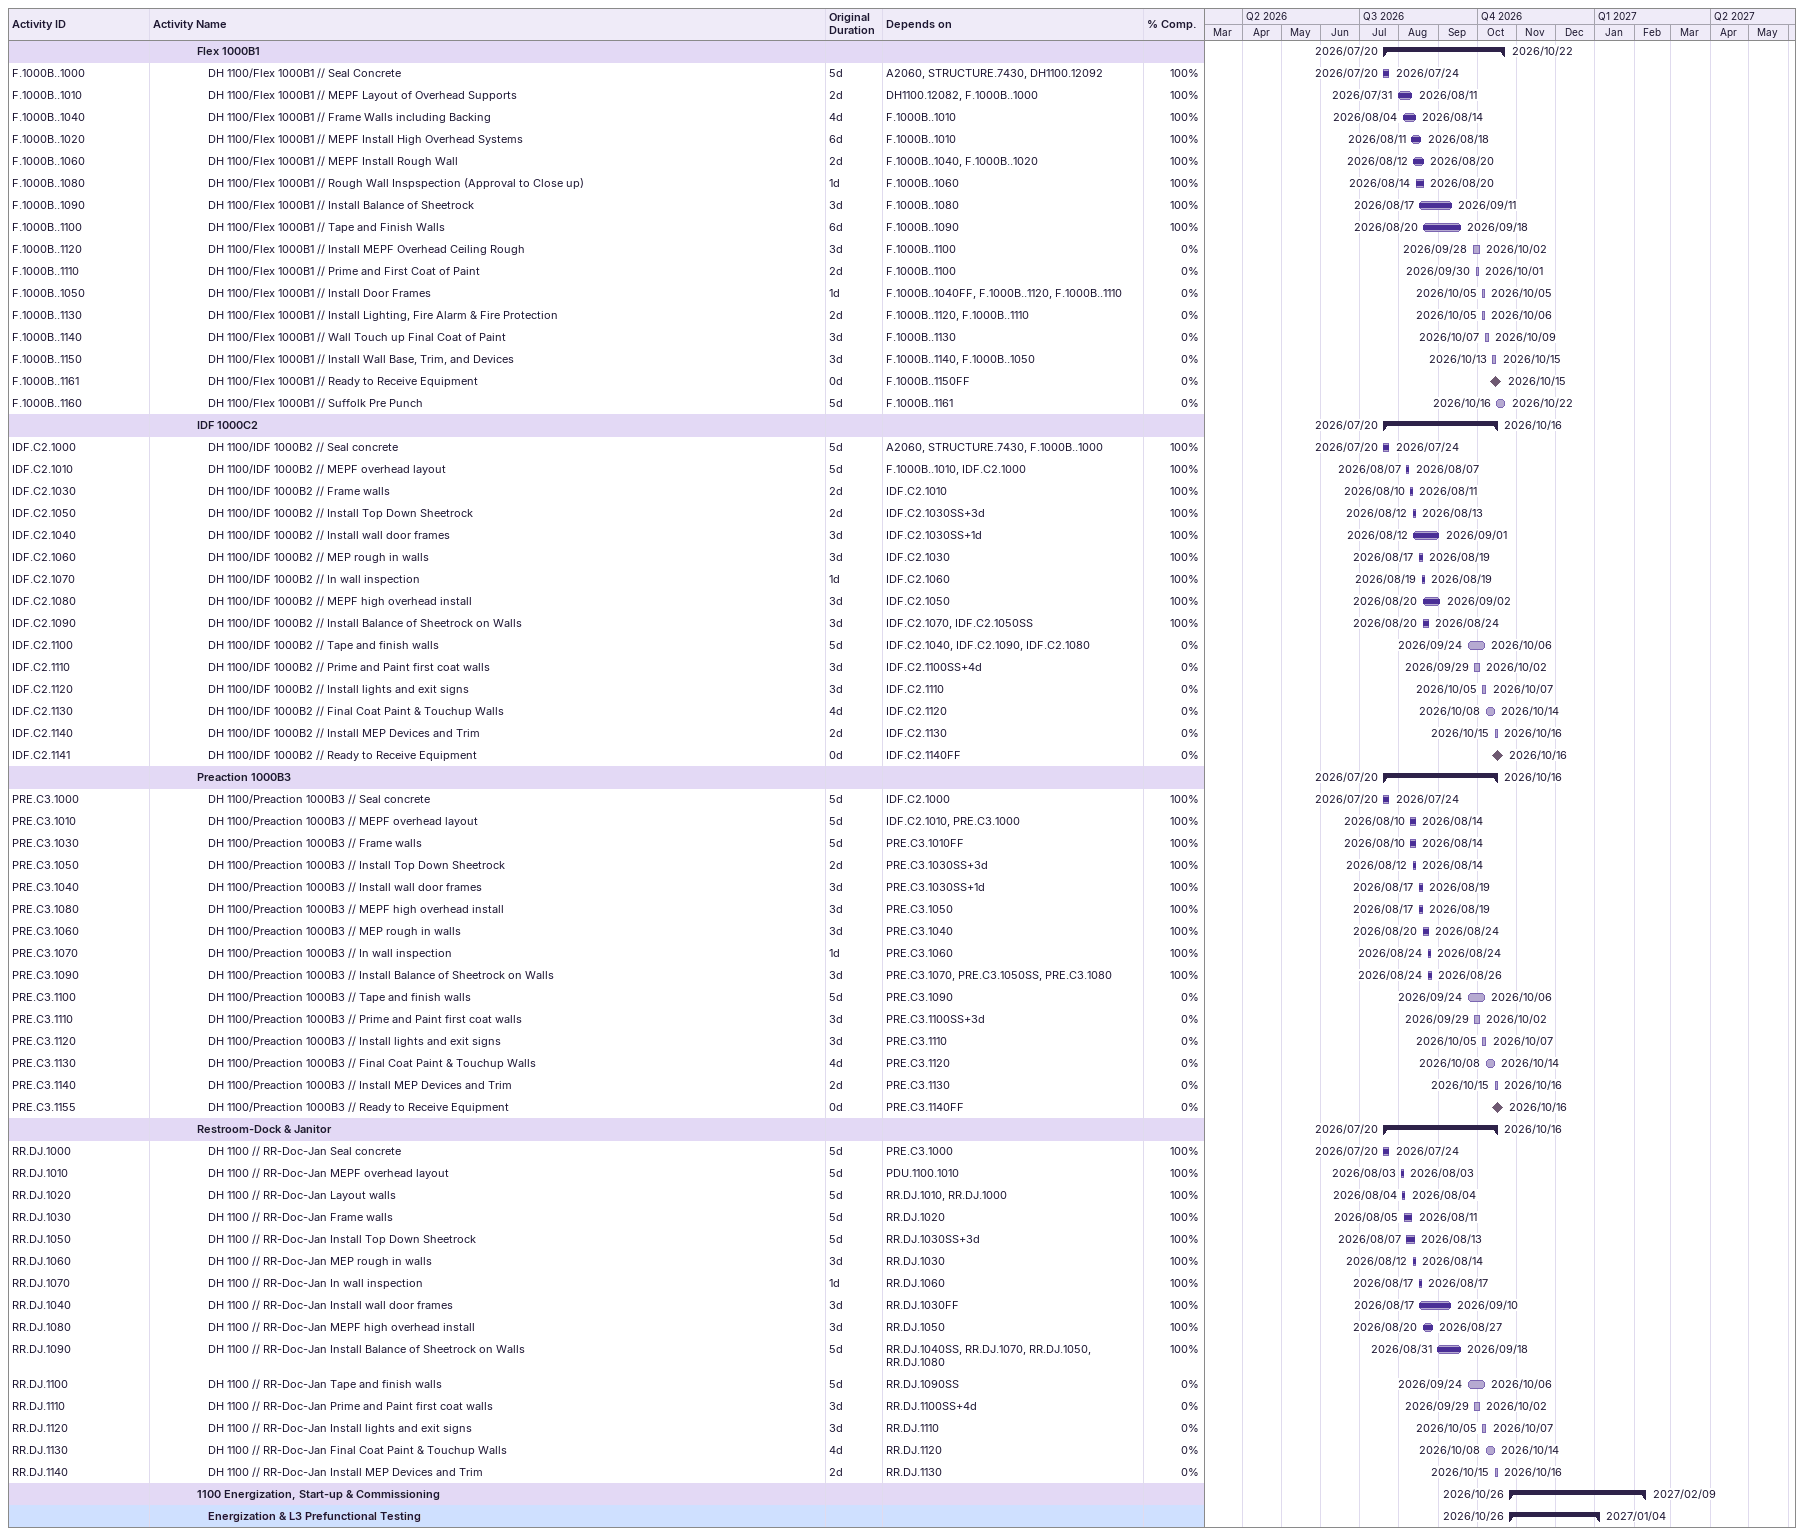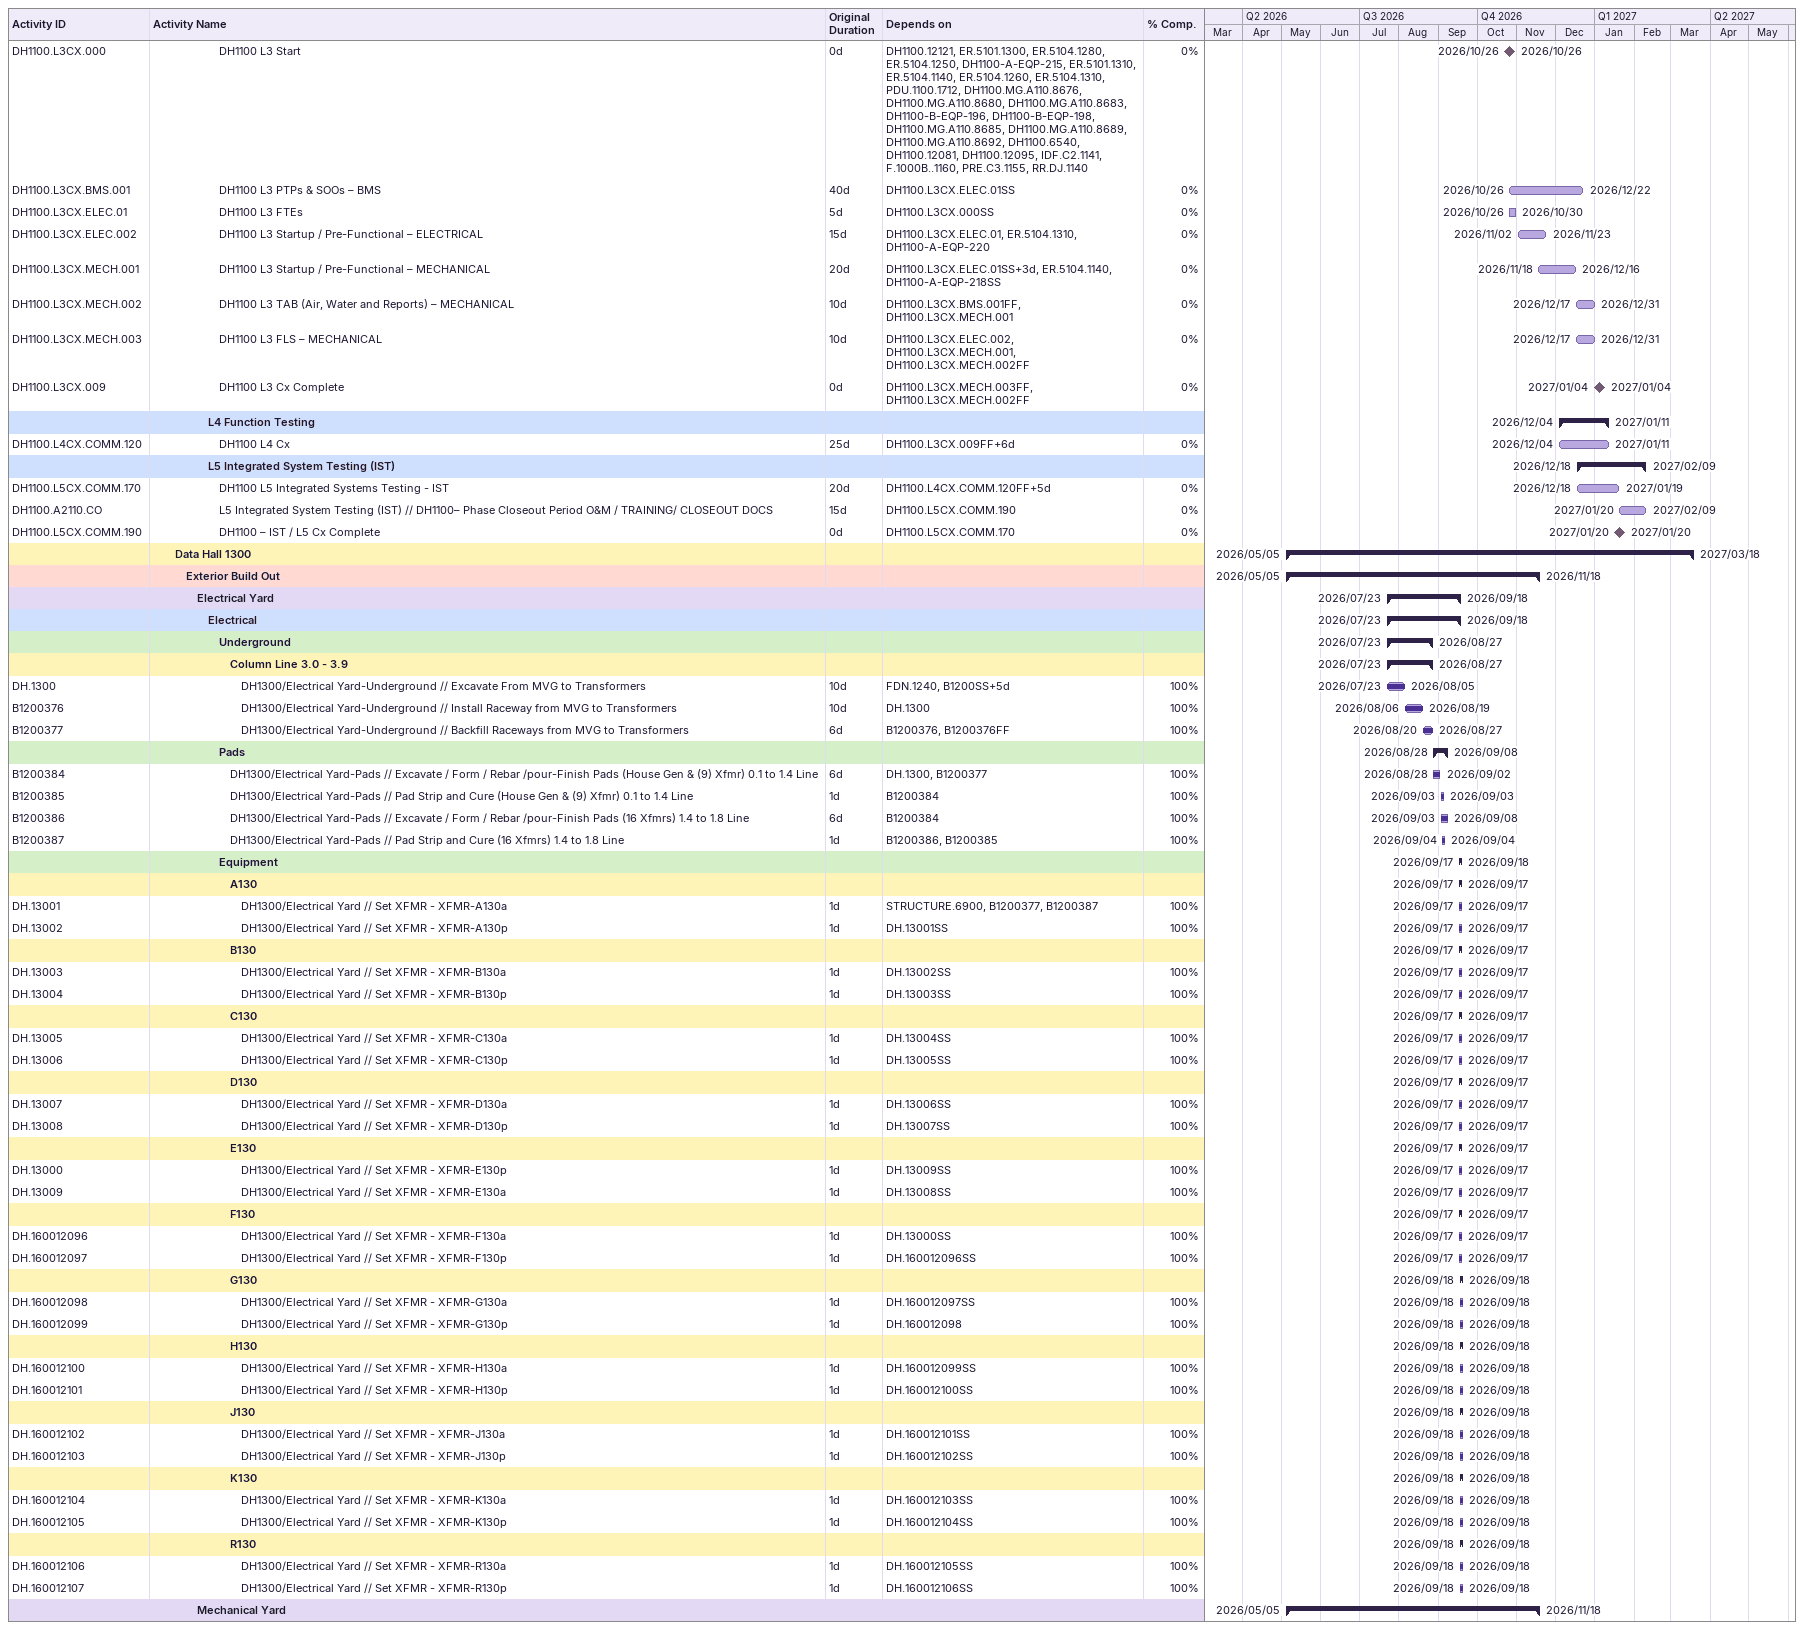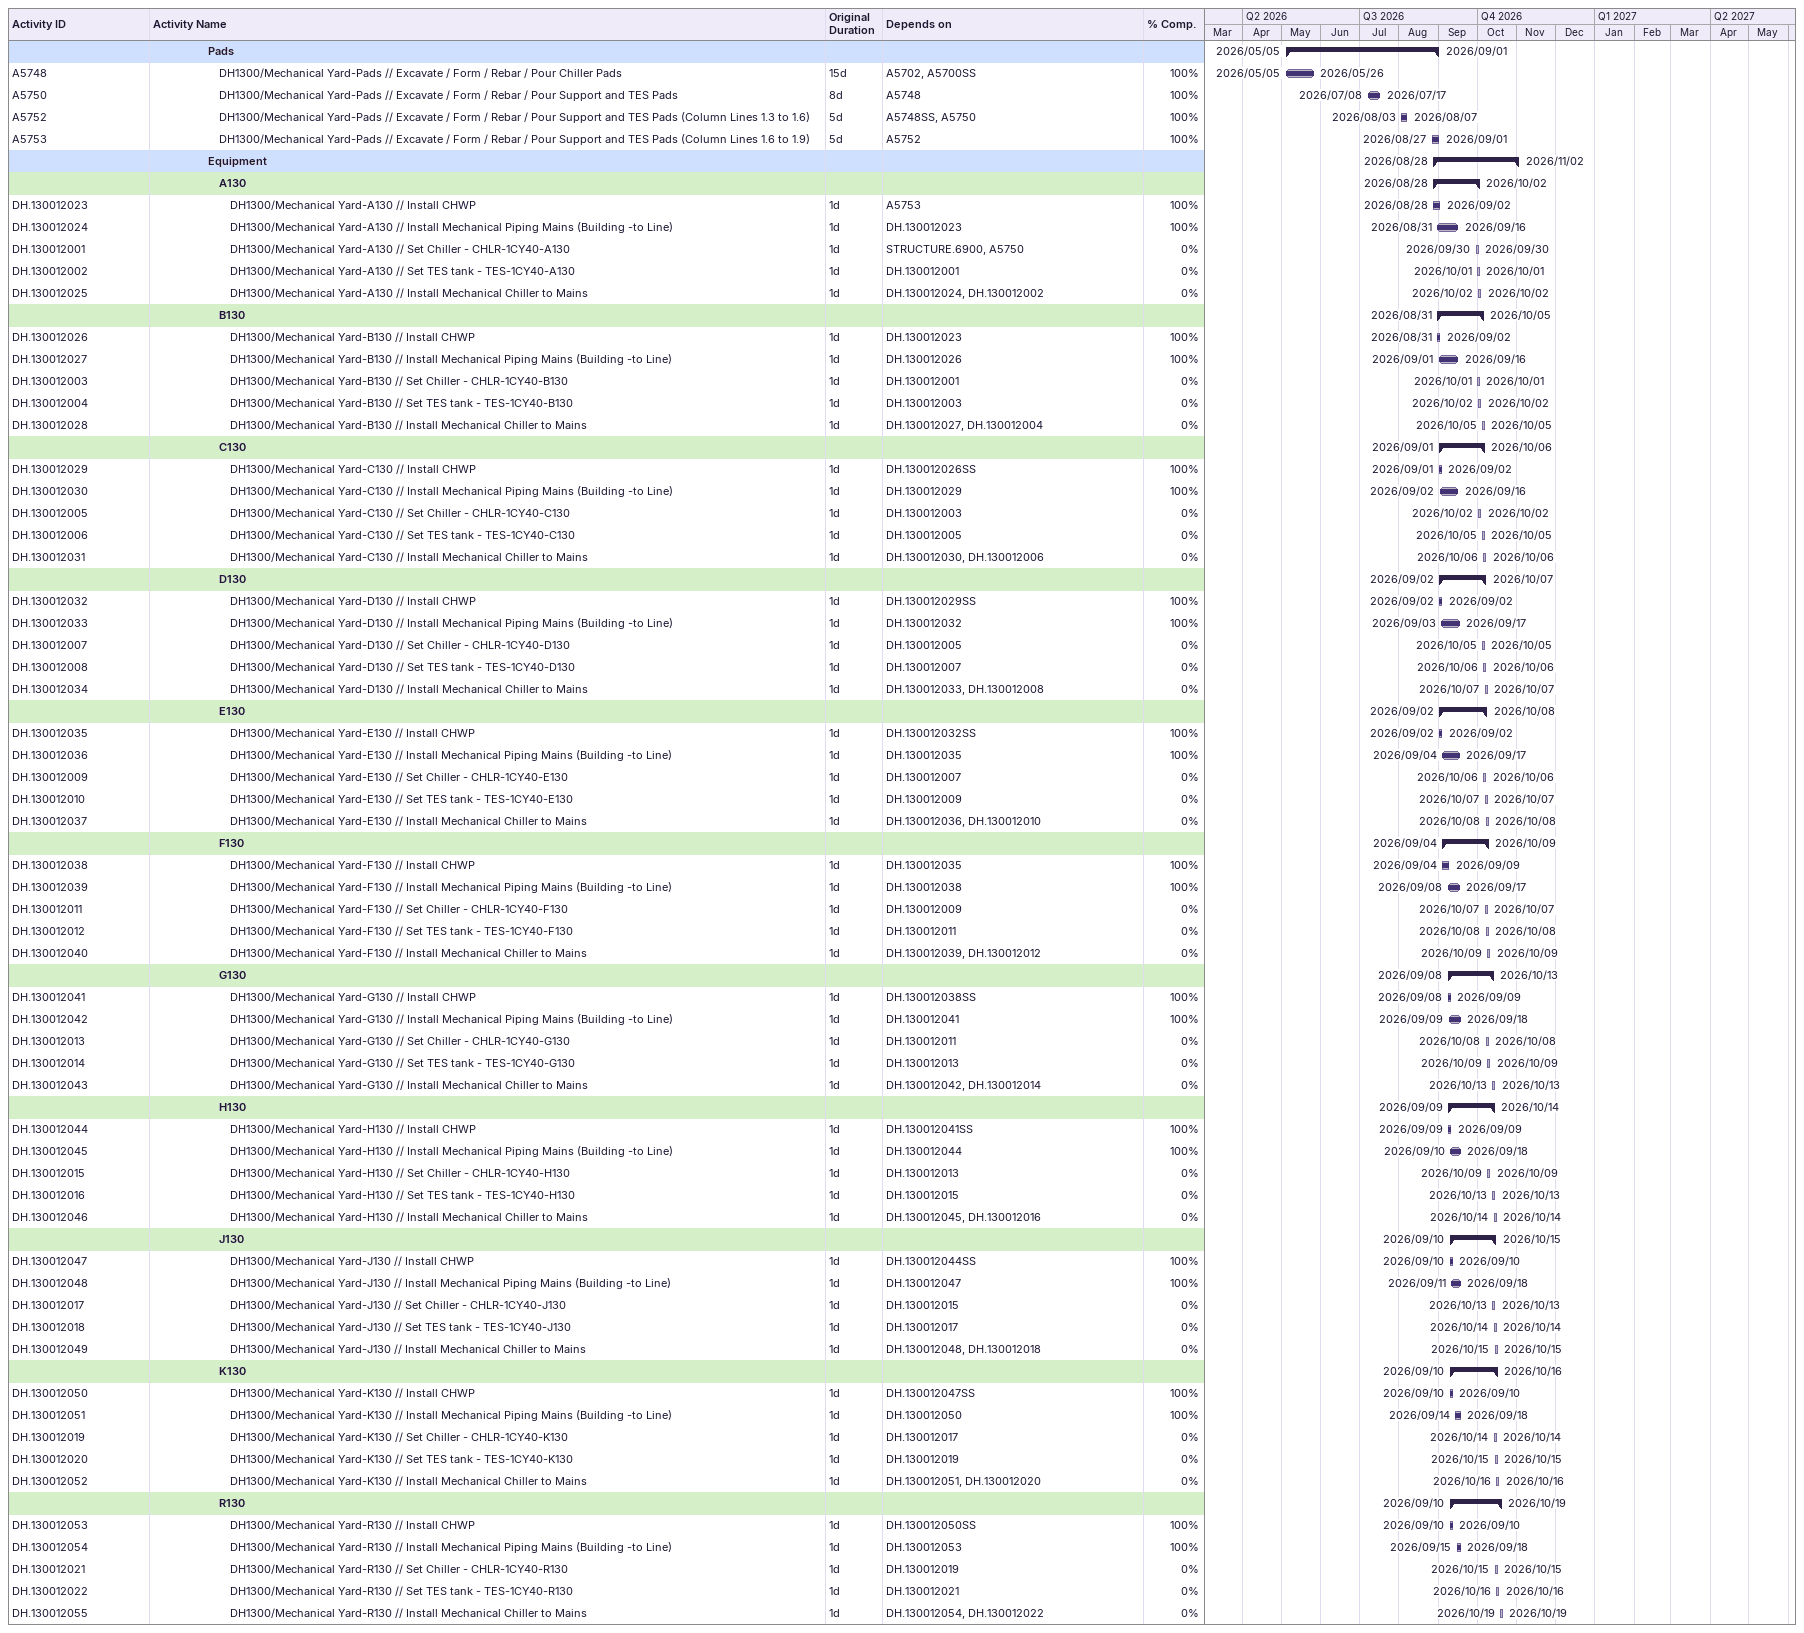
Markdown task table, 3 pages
| ID | Level | Task | Original duration | Start | Finish | Predecessors | % complete |
|---|---|---|---|---|---|---|---|
|  | 5 | **Flex 1000B1** |  | 2026-07-20 | 2026-10-22 |  |  |
| F.1000B..1000 | 6 | DH 1100/Flex 1000B1 // Seal Concrete | 5d | 2026-07-20 | 2026-07-24 | A2060, STRUCTURE.7430, DH1100.12092 | 100 |
| F.1000B..1010 | 6 | DH 1100/Flex 1000B1 // MEPF Layout of Overhead Supports | 2d | 2026-07-31 | 2026-08-11 | DH1100.12082, F.1000B..1000 | 100 |
| F.1000B..1040 | 6 | DH 1100/Flex 1000B1 // Frame Walls including Backing | 4d | 2026-08-04 | 2026-08-14 | F.1000B..1010 | 100 |
| F.1000B..1020 | 6 | DH 1100/Flex 1000B1 // MEPF Install High Overhead Systems | 6d | 2026-08-11 | 2026-08-18 | F.1000B..1010 | 100 |
| F.1000B..1060 | 6 | DH 1100/Flex 1000B1 // MEPF Install Rough Wall | 2d | 2026-08-12 | 2026-08-20 | F.1000B..1040, F.1000B..1020 | 100 |
| F.1000B..1080 | 6 | DH 1100/Flex 1000B1 // Rough Wall Inspspection (Approval to Close up) | 1d | 2026-08-14 | 2026-08-20 | F.1000B..1060 | 100 |
| F.1000B..1090 | 6 | DH 1100/Flex 1000B1 // Install Balance of Sheetrock | 3d | 2026-08-17 | 2026-09-11 | F.1000B..1080 | 100 |
| F.1000B..1100 | 6 | DH 1100/Flex 1000B1 // Tape and Finish Walls | 6d | 2026-08-20 | 2026-09-18 | F.1000B..1090 | 100 |
| F.1000B..1120 | 6 | DH 1100/Flex 1000B1 // Install MEPF Overhead Ceiling Rough | 3d | 2026-09-28 | 2026-10-02 | F.1000B..1100 | 0 |
| F.1000B..1110 | 6 | DH 1100/Flex 1000B1 // Prime and First Coat of Paint | 2d | 2026-09-30 | 2026-10-01 | F.1000B..1100 | 0 |
| F.1000B..1050 | 6 | DH 1100/Flex 1000B1 // Install Door Frames | 1d | 2026-10-05 | 2026-10-05 | F.1000B..1040FF, F.1000B..1120, F.1000B..1110 | 0 |
| F.1000B..1130 | 6 | DH 1100/Flex 1000B1 // Install Lighting, Fire Alarm & Fire Protection | 2d | 2026-10-05 | 2026-10-06 | F.1000B..1120, F.1000B..1110 | 0 |
| F.1000B..1140 | 6 | DH 1100/Flex 1000B1 // Wall Touch up Final Coat of Paint | 3d | 2026-10-07 | 2026-10-09 | F.1000B..1130 | 0 |
| F.1000B..1150 | 6 | DH 1100/Flex 1000B1 // Install Wall Base, Trim, and Devices | 3d | 2026-10-13 | 2026-10-15 | F.1000B..1140, F.1000B..1050 | 0 |
| F.1000B..1161 | 6 | DH 1100/Flex 1000B1 // Ready to Receive Equipment | 0d | 2026-10-15 | 2026-10-15 | F.1000B..1150FF | 0 |
| F.1000B..1160 | 6 | DH 1100/Flex 1000B1 // Suffolk Pre Punch | 5d | 2026-10-16 | 2026-10-22 | F.1000B..1161 | 0 |
|  | 5 | **IDF 1000C2** |  | 2026-07-20 | 2026-10-16 |  |  |
| IDF.C2.1000 | 6 | DH 1100/IDF 1000B2 // Seal concrete | 5d | 2026-07-20 | 2026-07-24 | A2060, STRUCTURE.7430, F.1000B..1000 | 100 |
| IDF.C2.1010 | 6 | DH 1100/IDF 1000B2 // MEPF overhead layout | 5d | 2026-08-07 | 2026-08-07 | F.1000B..1010, IDF.C2.1000 | 100 |
| IDF.C2.1030 | 6 | DH 1100/IDF 1000B2 // Frame walls | 2d | 2026-08-10 | 2026-08-11 | IDF.C2.1010 | 100 |
| IDF.C2.1050 | 6 | DH 1100/IDF 1000B2 // Install Top Down Sheetrock | 2d | 2026-08-12 | 2026-08-13 | IDF.C2.1030SS+3d | 100 |
| IDF.C2.1040 | 6 | DH 1100/IDF 1000B2 // Install wall door frames | 3d | 2026-08-12 | 2026-09-01 | IDF.C2.1030SS+1d | 100 |
| IDF.C2.1060 | 6 | DH 1100/IDF 1000B2 // MEP rough in walls | 3d | 2026-08-17 | 2026-08-19 | IDF.C2.1030 | 100 |
| IDF.C2.1070 | 6 | DH 1100/IDF 1000B2 // In wall inspection | 1d | 2026-08-19 | 2026-08-19 | IDF.C2.1060 | 100 |
| IDF.C2.1080 | 6 | DH 1100/IDF 1000B2 // MEPF high overhead install | 3d | 2026-08-20 | 2026-09-02 | IDF.C2.1050 | 100 |
| IDF.C2.1090 | 6 | DH 1100/IDF 1000B2 // Install Balance of Sheetrock on Walls | 3d | 2026-08-20 | 2026-08-24 | IDF.C2.1070, IDF.C2.1050SS | 100 |
| IDF.C2.1100 | 6 | DH 1100/IDF 1000B2 // Tape and finish walls | 5d | 2026-09-24 | 2026-10-06 | IDF.C2.1040, IDF.C2.1090, IDF.C2.1080 | 0 |
| IDF.C2.1110 | 6 | DH 1100/IDF 1000B2 // Prime and Paint first coat walls | 3d | 2026-09-29 | 2026-10-02 | IDF.C2.1100SS+4d | 0 |
| IDF.C2.1120 | 6 | DH 1100/IDF 1000B2 // Install lights and exit signs | 3d | 2026-10-05 | 2026-10-07 | IDF.C2.1110 | 0 |
| IDF.C2.1130 | 6 | DH 1100/IDF 1000B2 // Final Coat Paint & Touchup Walls | 4d | 2026-10-08 | 2026-10-14 | IDF.C2.1120 | 0 |
| IDF.C2.1140 | 6 | DH 1100/IDF 1000B2 // Install MEP Devices and Trim | 2d | 2026-10-15 | 2026-10-16 | IDF.C2.1130 | 0 |
| IDF.C2.1141 | 6 | DH 1100/IDF 1000B2 // Ready to Receive Equipment | 0d | 2026-10-16 | 2026-10-16 | IDF.C2.1140FF | 0 |
|  | 5 | **Preaction 1000B3** |  | 2026-07-20 | 2026-10-16 |  |  |
| PRE.C3.1000 | 6 | DH 1100/Preaction 1000B3 // Seal concrete | 5d | 2026-07-20 | 2026-07-24 | IDF.C2.1000 | 100 |
| PRE.C3.1010 | 6 | DH 1100/Preaction 1000B3 // MEPF overhead layout | 5d | 2026-08-10 | 2026-08-14 | IDF.C2.1010, PRE.C3.1000 | 100 |
| PRE.C3.1030 | 6 | DH 1100/Preaction 1000B3 // Frame walls | 5d | 2026-08-10 | 2026-08-14 | PRE.C3.1010FF | 100 |
| PRE.C3.1050 | 6 | DH 1100/Preaction 1000B3 // Install Top Down Sheetrock | 2d | 2026-08-12 | 2026-08-14 | PRE.C3.1030SS+3d | 100 |
| PRE.C3.1040 | 6 | DH 1100/Preaction 1000B3 // Install wall door frames | 3d | 2026-08-17 | 2026-08-19 | PRE.C3.1030SS+1d | 100 |
| PRE.C3.1080 | 6 | DH 1100/Preaction 1000B3 // MEPF high overhead install | 3d | 2026-08-17 | 2026-08-19 | PRE.C3.1050 | 100 |
| PRE.C3.1060 | 6 | DH 1100/Preaction 1000B3 // MEP rough in walls | 3d | 2026-08-20 | 2026-08-24 | PRE.C3.1040 | 100 |
| PRE.C3.1070 | 6 | DH 1100/Preaction 1000B3 // In wall inspection | 1d | 2026-08-24 | 2026-08-24 | PRE.C3.1060 | 100 |
| PRE.C3.1090 | 6 | DH 1100/Preaction 1000B3 // Install Balance of Sheetrock on Walls | 3d | 2026-08-24 | 2026-08-26 | PRE.C3.1070, PRE.C3.1050SS, PRE.C3.1080 | 100 |
| PRE.C3.1100 | 6 | DH 1100/Preaction 1000B3 // Tape and finish walls | 5d | 2026-09-24 | 2026-10-06 | PRE.C3.1090 | 0 |
| PRE.C3.1110 | 6 | DH 1100/Preaction 1000B3 // Prime and Paint first coat walls | 3d | 2026-09-29 | 2026-10-02 | PRE.C3.1100SS+3d | 0 |
| PRE.C3.1120 | 6 | DH 1100/Preaction 1000B3 // Install lights and exit signs | 3d | 2026-10-05 | 2026-10-07 | PRE.C3.1110 | 0 |
| PRE.C3.1130 | 6 | DH 1100/Preaction 1000B3 // Final Coat Paint & Touchup Walls | 4d | 2026-10-08 | 2026-10-14 | PRE.C3.1120 | 0 |
| PRE.C3.1140 | 6 | DH 1100/Preaction 1000B3 // Install MEP Devices and Trim | 2d | 2026-10-15 | 2026-10-16 | PRE.C3.1130 | 0 |
| PRE.C3.1155 | 6 | DH 1100/Preaction 1000B3 // Ready to Receive Equipment | 0d | 2026-10-16 | 2026-10-16 | PRE.C3.1140FF | 0 |
|  | 5 | **Restroom-Dock & Janitor** |  | 2026-07-20 | 2026-10-16 |  |  |
| RR.DJ.1000 | 6 | DH 1100 // RR-Doc-Jan Seal concrete | 5d | 2026-07-20 | 2026-07-24 | PRE.C3.1000 | 100 |
| RR.DJ.1010 | 6 | DH 1100 // RR-Doc-Jan MEPF overhead layout | 5d | 2026-08-03 | 2026-08-03 | PDU.1100.1010 | 100 |
| RR.DJ.1020 | 6 | DH 1100 // RR-Doc-Jan Layout walls | 5d | 2026-08-04 | 2026-08-04 | RR.DJ.1010, RR.DJ.1000 | 100 |
| RR.DJ.1030 | 6 | DH 1100 // RR-Doc-Jan Frame walls | 5d | 2026-08-05 | 2026-08-11 | RR.DJ.1020 | 100 |
| RR.DJ.1050 | 6 | DH 1100 // RR-Doc-Jan Install Top Down Sheetrock | 5d | 2026-08-07 | 2026-08-13 | RR.DJ.1030SS+3d | 100 |
| RR.DJ.1060 | 6 | DH 1100 // RR-Doc-Jan MEP rough in walls | 3d | 2026-08-12 | 2026-08-14 | RR.DJ.1030 | 100 |
| RR.DJ.1070 | 6 | DH 1100 // RR-Doc-Jan In wall inspection | 1d | 2026-08-17 | 2026-08-17 | RR.DJ.1060 | 100 |
| RR.DJ.1040 | 6 | DH 1100 // RR-Doc-Jan Install wall door frames | 3d | 2026-08-17 | 2026-09-10 | RR.DJ.1030FF | 100 |
| RR.DJ.1080 | 6 | DH 1100 // RR-Doc-Jan MEPF high overhead install | 3d | 2026-08-20 | 2026-08-27 | RR.DJ.1050 | 100 |
| RR.DJ.1090 | 6 | DH 1100 // RR-Doc-Jan Install Balance of Sheetrock on Walls | 5d | 2026-08-31 | 2026-09-18 | RR.DJ.1040SS, RR.DJ.1070, RR.DJ.1050, RR.DJ.1080 | 100 |
| RR.DJ.1100 | 6 | DH 1100 // RR-Doc-Jan Tape and finish walls | 5d | 2026-09-24 | 2026-10-06 | RR.DJ.1090SS | 0 |
| RR.DJ.1110 | 6 | DH 1100 // RR-Doc-Jan Prime and Paint first coat walls | 3d | 2026-09-29 | 2026-10-02 | RR.DJ.1100SS+4d | 0 |
| RR.DJ.1120 | 6 | DH 1100 // RR-Doc-Jan Install lights and exit signs | 3d | 2026-10-05 | 2026-10-07 | RR.DJ.1110 | 0 |
| RR.DJ.1130 | 6 | DH 1100 // RR-Doc-Jan Final Coat Paint & Touchup Walls | 4d | 2026-10-08 | 2026-10-14 | RR.DJ.1120 | 0 |
| RR.DJ.1140 | 6 | DH 1100 // RR-Doc-Jan Install MEP Devices and Trim | 2d | 2026-10-15 | 2026-10-16 | RR.DJ.1130 | 0 |
|  | 5 | **1100 Energization, Start-up & Commissioning** |  | 2026-10-26 | 2027-02-09 |  |  |
|  | 6 | **Energization & L3 Prefunctional Testing** |  | 2026-10-26 | 2027-01-04 |  |  |
| DH1100.L3CX.000 | 7 | DH1100 L3 Start | 0d | 2026-10-26 | 2026-10-26 | DH1100.12121, ER.5101.1300, ER.5104.1280, ER.5104.1250, DH1100-A-EQP-215, ER.5101.1310, ER.5104.1140, ER.5104.1260, ER.5104.1310, PDU.1100.1712, DH1100.MG.A110.8676, DH1100.MG.A110.8680, DH1100.MG.A110.8683, DH1100-B-EQP-196, DH1100-B-EQP-198, DH1100.MG.A110.8685, DH1100.MG.A110.8689, DH1100.MG.A110.8692, DH1100.6540, DH1100.12081, DH1100.12095, IDF.C2.1141, F.1000B..1160, PRE.C3.1155, RR.DJ.1140 | 0 |
| DH1100.L3CX.BMS.001 | 7 | DH1100 L3 PTPs & SOOs – BMS | 40d | 2026-10-26 | 2026-12-22 | DH1100.L3CX.ELEC.01SS | 0 |
| DH1100.L3CX.ELEC.01 | 7 | DH1100 L3 FTEs | 5d | 2026-10-26 | 2026-10-30 | DH1100.L3CX.000SS | 0 |
| DH1100.L3CX.ELEC.002 | 7 | DH1100 L3 Startup / Pre-Functional – ELECTRICAL | 15d | 2026-11-02 | 2026-11-23 | DH1100.L3CX.ELEC.01, ER.5104.1310, DH1100-A-EQP-220 | 0 |
| DH1100.L3CX.MECH.001 | 7 | DH1100 L3 Startup / Pre-Functional – MECHANICAL | 20d | 2026-11-18 | 2026-12-16 | DH1100.L3CX.ELEC.01SS+3d, ER.5104.1140, DH1100-A-EQP-218SS | 0 |
| DH1100.L3CX.MECH.002 | 7 | DH1100 L3 TAB (Air, Water and Reports) – MECHANICAL | 10d | 2026-12-17 | 2026-12-31 | DH1100.L3CX.BMS.001FF, DH1100.L3CX.MECH.001 | 0 |
| DH1100.L3CX.MECH.003 | 7 | DH1100 L3 FLS – MECHANICAL | 10d | 2026-12-17 | 2026-12-31 | DH1100.L3CX.ELEC.002, DH1100.L3CX.MECH.001, DH1100.L3CX.MECH.002FF | 0 |
| DH1100.L3CX.009 | 7 | DH1100 L3 Cx Complete | 0d | 2027-01-04 | 2027-01-04 | DH1100.L3CX.MECH.003FF, DH1100.L3CX.MECH.002FF | 0 |
|  | 6 | **L4 Function Testing** |  | 2026-12-04 | 2027-01-11 |  |  |
| DH1100.L4CX.COMM.120 | 7 | DH1100 L4 Cx | 25d | 2026-12-04 | 2027-01-11 | DH1100.L3CX.009FF+6d | 0 |
|  | 6 | **L5 Integrated System Testing (IST)** |  | 2026-12-18 | 2027-02-09 |  |  |
| DH1100.L5CX.COMM.170 | 7 | DH1100 L5 Integrated Systems Testing - IST | 20d | 2026-12-18 | 2027-01-19 | DH1100.L4CX.COMM.120FF+5d | 0 |
| DH1100.A2110.CO | 7 | L5 Integrated System Testing (IST) // DH1100– Phase Closeout Period O&M / TRAINING/ CLOSEOUT DOCS | 15d | 2027-01-20 | 2027-02-09 | DH1100.L5CX.COMM.190 | 0 |
| DH1100.L5CX.COMM.190 | 7 | DH1100 – IST / L5 Cx Complete | 0d | 2027-01-20 | 2027-01-20 | DH1100.L5CX.COMM.170 | 0 |
|  | 3 | **Data Hall 1300** |  | 2026-05-05 | 2027-03-18 |  |  |
|  | 4 | **Exterior Build Out** |  | 2026-05-05 | 2026-11-18 |  |  |
|  | 5 | **Electrical Yard** |  | 2026-07-23 | 2026-09-18 |  |  |
|  | 6 | **Electrical** |  | 2026-07-23 | 2026-09-18 |  |  |
|  | 7 | **Underground** |  | 2026-07-23 | 2026-08-27 |  |  |
|  | 8 | **Column Line 3.0 - 3.9** |  | 2026-07-23 | 2026-08-27 |  |  |
| DH.1300 | 9 | DH1300/Electrical Yard-Underground // Excavate From MVG to Transformers | 10d | 2026-07-23 | 2026-08-05 | FDN.1240, B1200SS+5d | 100 |
| B1200376 | 9 | DH1300/Electrical Yard-Underground // Install Raceway from MVG to Transformers | 10d | 2026-08-06 | 2026-08-19 | DH.1300 | 100 |
| B1200377 | 9 | DH1300/Electrical Yard-Underground // Backfill Raceways from MVG to Transformers | 6d | 2026-08-20 | 2026-08-27 | B1200376, B1200376FF | 100 |
|  | 7 | **Pads** |  | 2026-08-28 | 2026-09-08 |  |  |
| B1200384 | 8 | DH1300/Electrical Yard-Pads // Excavate / Form / Rebar /pour-Finish Pads (House Gen & (9) Xfmr) 0.1 to 1.4 Line | 6d | 2026-08-28 | 2026-09-02 | DH.1300, B1200377 | 100 |
| B1200385 | 8 | DH1300/Electrical Yard-Pads // Pad Strip and Cure (House Gen & (9) Xfmr) 0.1 to 1.4 Line | 1d | 2026-09-03 | 2026-09-03 | B1200384 | 100 |
| B1200386 | 8 | DH1300/Electrical Yard-Pads // Excavate / Form / Rebar /pour-Finish Pads (16 Xfmrs) 1.4 to 1.8 Line | 6d | 2026-09-03 | 2026-09-08 | B1200384 | 100 |
| B1200387 | 8 | DH1300/Electrical Yard-Pads // Pad Strip and Cure (16 Xfmrs) 1.4 to 1.8 Line | 1d | 2026-09-04 | 2026-09-04 | B1200386, B1200385 | 100 |
|  | 7 | **Equipment** |  | 2026-09-17 | 2026-09-18 |  |  |
|  | 8 | **A130** |  | 2026-09-17 | 2026-09-17 |  |  |
| DH.13001 | 9 | DH1300/Electrical Yard // Set XFMR - XFMR-A130a | 1d | 2026-09-17 | 2026-09-17 | STRUCTURE.6900, B1200377, B1200387 | 100 |
| DH.13002 | 9 | DH1300/Electrical Yard // Set XFMR - XFMR-A130p | 1d | 2026-09-17 | 2026-09-17 | DH.13001SS | 100 |
|  | 8 | **B130** |  | 2026-09-17 | 2026-09-17 |  |  |
| DH.13003 | 9 | DH1300/Electrical Yard // Set XFMR - XFMR-B130a | 1d | 2026-09-17 | 2026-09-17 | DH.13002SS | 100 |
| DH.13004 | 9 | DH1300/Electrical Yard // Set XFMR - XFMR-B130p | 1d | 2026-09-17 | 2026-09-17 | DH.13003SS | 100 |
|  | 8 | **C130** |  | 2026-09-17 | 2026-09-17 |  |  |
| DH.13005 | 9 | DH1300/Electrical Yard // Set XFMR - XFMR-C130a | 1d | 2026-09-17 | 2026-09-17 | DH.13004SS | 100 |
| DH.13006 | 9 | DH1300/Electrical Yard // Set XFMR - XFMR-C130p | 1d | 2026-09-17 | 2026-09-17 | DH.13005SS | 100 |
|  | 8 | **D130** |  | 2026-09-17 | 2026-09-17 |  |  |
| DH.13007 | 9 | DH1300/Electrical Yard // Set XFMR - XFMR-D130a | 1d | 2026-09-17 | 2026-09-17 | DH.13006SS | 100 |
| DH.13008 | 9 | DH1300/Electrical Yard // Set XFMR - XFMR-D130p | 1d | 2026-09-17 | 2026-09-17 | DH.13007SS | 100 |
|  | 8 | **E130** |  | 2026-09-17 | 2026-09-17 |  |  |
| DH.13000 | 9 | DH1300/Electrical Yard // Set XFMR - XFMR-E130p | 1d | 2026-09-17 | 2026-09-17 | DH.13009SS | 100 |
| DH.13009 | 9 | DH1300/Electrical Yard // Set XFMR - XFMR-E130a | 1d | 2026-09-17 | 2026-09-17 | DH.13008SS | 100 |
|  | 8 | **F130** |  | 2026-09-17 | 2026-09-17 |  |  |
| DH.160012096 | 9 | DH1300/Electrical Yard // Set XFMR - XFMR-F130a | 1d | 2026-09-17 | 2026-09-17 | DH.13000SS | 100 |
| DH.160012097 | 9 | DH1300/Electrical Yard // Set XFMR - XFMR-F130p | 1d | 2026-09-17 | 2026-09-17 | DH.160012096SS | 100 |
|  | 8 | **G130** |  | 2026-09-18 | 2026-09-18 |  |  |
| DH.160012098 | 9 | DH1300/Electrical Yard // Set XFMR - XFMR-G130a | 1d | 2026-09-18 | 2026-09-18 | DH.160012097SS | 100 |
| DH.160012099 | 9 | DH1300/Electrical Yard // Set XFMR - XFMR-G130p | 1d | 2026-09-18 | 2026-09-18 | DH.160012098 | 100 |
|  | 8 | **H130** |  | 2026-09-18 | 2026-09-18 |  |  |
| DH.160012100 | 9 | DH1300/Electrical Yard // Set XFMR - XFMR-H130a | 1d | 2026-09-18 | 2026-09-18 | DH.160012099SS | 100 |
| DH.160012101 | 9 | DH1300/Electrical Yard // Set XFMR - XFMR-H130p | 1d | 2026-09-18 | 2026-09-18 | DH.160012100SS | 100 |
|  | 8 | **J130** |  | 2026-09-18 | 2026-09-18 |  |  |
| DH.160012102 | 9 | DH1300/Electrical Yard // Set XFMR - XFMR-J130a | 1d | 2026-09-18 | 2026-09-18 | DH.160012101SS | 100 |
| DH.160012103 | 9 | DH1300/Electrical Yard // Set XFMR - XFMR-J130p | 1d | 2026-09-18 | 2026-09-18 | DH.160012102SS | 100 |
|  | 8 | **K130** |  | 2026-09-18 | 2026-09-18 |  |  |
| DH.160012104 | 9 | DH1300/Electrical Yard // Set XFMR - XFMR-K130a | 1d | 2026-09-18 | 2026-09-18 | DH.160012103SS | 100 |
| DH.160012105 | 9 | DH1300/Electrical Yard // Set XFMR - XFMR-K130p | 1d | 2026-09-18 | 2026-09-18 | DH.160012104SS | 100 |
|  | 8 | **R130** |  | 2026-09-18 | 2026-09-18 |  |  |
| DH.160012106 | 9 | DH1300/Electrical Yard // Set XFMR - XFMR-R130a | 1d | 2026-09-18 | 2026-09-18 | DH.160012105SS | 100 |
| DH.160012107 | 9 | DH1300/Electrical Yard // Set XFMR - XFMR-R130p | 1d | 2026-09-18 | 2026-09-18 | DH.160012106SS | 100 |
|  | 5 | **Mechanical Yard** |  | 2026-05-05 | 2026-11-18 |  |  |
|  | 6 | **Pads** |  | 2026-05-05 | 2026-09-01 |  |  |
| A5748 | 7 | DH1300/Mechanical Yard-Pads // Excavate / Form / Rebar / Pour Chiller Pads | 15d | 2026-05-05 | 2026-05-26 | A5702, A5700SS | 100 |
| A5750 | 7 | DH1300/Mechanical Yard-Pads // Excavate / Form / Rebar / Pour Support and TES Pads | 8d | 2026-07-08 | 2026-07-17 | A5748 | 100 |
| A5752 | 7 | DH1300/Mechanical Yard-Pads // Excavate / Form / Rebar / Pour Support and TES Pads (Column Lines 1.3 to 1.6) | 5d | 2026-08-03 | 2026-08-07 | A5748SS, A5750 | 100 |
| A5753 | 7 | DH1300/Mechanical Yard-Pads // Excavate / Form / Rebar / Pour Support and TES Pads (Column Lines 1.6 to 1.9) | 5d | 2026-08-27 | 2026-09-01 | A5752 | 100 |
|  | 6 | **Equipment** |  | 2026-08-28 | 2026-11-02 |  |  |
|  | 7 | **A130** |  | 2026-08-28 | 2026-10-02 |  |  |
| DH.130012023 | 8 | DH1300/Mechanical Yard-A130 // Install CHWP | 1d | 2026-08-28 | 2026-09-02 | A5753 | 100 |
| DH.130012024 | 8 | DH1300/Mechanical Yard-A130 // Install Mechanical Piping Mains (Building -to Line) | 1d | 2026-08-31 | 2026-09-16 | DH.130012023 | 100 |
| DH.130012001 | 8 | DH1300/Mechanical Yard-A130 // Set Chiller - CHLR-1CY40-A130 | 1d | 2026-09-30 | 2026-09-30 | STRUCTURE.6900, A5750 | 0 |
| DH.130012002 | 8 | DH1300/Mechanical Yard-A130 // Set TES tank - TES-1CY40-A130 | 1d | 2026-10-01 | 2026-10-01 | DH.130012001 | 0 |
| DH.130012025 | 8 | DH1300/Mechanical Yard-A130 // Install Mechanical Chiller to Mains | 1d | 2026-10-02 | 2026-10-02 | DH.130012024, DH.130012002 | 0 |
|  | 7 | **B130** |  | 2026-08-31 | 2026-10-05 |  |  |
| DH.130012026 | 8 | DH1300/Mechanical Yard-B130 // Install CHWP | 1d | 2026-08-31 | 2026-09-02 | DH.130012023 | 100 |
| DH.130012027 | 8 | DH1300/Mechanical Yard-B130 // Install Mechanical Piping Mains (Building -to Line) | 1d | 2026-09-01 | 2026-09-16 | DH.130012026 | 100 |
| DH.130012003 | 8 | DH1300/Mechanical Yard-B130 // Set Chiller - CHLR-1CY40-B130 | 1d | 2026-10-01 | 2026-10-01 | DH.130012001 | 0 |
| DH.130012004 | 8 | DH1300/Mechanical Yard-B130 // Set TES tank - TES-1CY40-B130 | 1d | 2026-10-02 | 2026-10-02 | DH.130012003 | 0 |
| DH.130012028 | 8 | DH1300/Mechanical Yard-B130 // Install Mechanical Chiller to Mains | 1d | 2026-10-05 | 2026-10-05 | DH.130012027, DH.130012004 | 0 |
|  | 7 | **C130** |  | 2026-09-01 | 2026-10-06 |  |  |
| DH.130012029 | 8 | DH1300/Mechanical Yard-C130 // Install CHWP | 1d | 2026-09-01 | 2026-09-02 | DH.130012026SS | 100 |
| DH.130012030 | 8 | DH1300/Mechanical Yard-C130 // Install Mechanical Piping Mains (Building -to Line) | 1d | 2026-09-02 | 2026-09-16 | DH.130012029 | 100 |
| DH.130012005 | 8 | DH1300/Mechanical Yard-C130 // Set Chiller - CHLR-1CY40-C130 | 1d | 2026-10-02 | 2026-10-02 | DH.130012003 | 0 |
| DH.130012006 | 8 | DH1300/Mechanical Yard-C130 // Set TES tank - TES-1CY40-C130 | 1d | 2026-10-05 | 2026-10-05 | DH.130012005 | 0 |
| DH.130012031 | 8 | DH1300/Mechanical Yard-C130 // Install Mechanical Chiller to Mains | 1d | 2026-10-06 | 2026-10-06 | DH.130012030, DH.130012006 | 0 |
|  | 7 | **D130** |  | 2026-09-02 | 2026-10-07 |  |  |
| DH.130012032 | 8 | DH1300/Mechanical Yard-D130 // Install CHWP | 1d | 2026-09-02 | 2026-09-02 | DH.130012029SS | 100 |
| DH.130012033 | 8 | DH1300/Mechanical Yard-D130 // Install Mechanical Piping Mains (Building -to Line) | 1d | 2026-09-03 | 2026-09-17 | DH.130012032 | 100 |
| DH.130012007 | 8 | DH1300/Mechanical Yard-D130 // Set Chiller - CHLR-1CY40-D130 | 1d | 2026-10-05 | 2026-10-05 | DH.130012005 | 0 |
| DH.130012008 | 8 | DH1300/Mechanical Yard-D130 // Set TES tank - TES-1CY40-D130 | 1d | 2026-10-06 | 2026-10-06 | DH.130012007 | 0 |
| DH.130012034 | 8 | DH1300/Mechanical Yard-D130 // Install Mechanical Chiller to Mains | 1d | 2026-10-07 | 2026-10-07 | DH.130012033, DH.130012008 | 0 |
|  | 7 | **E130** |  | 2026-09-02 | 2026-10-08 |  |  |
| DH.130012035 | 8 | DH1300/Mechanical Yard-E130 // Install CHWP | 1d | 2026-09-02 | 2026-09-02 | DH.130012032SS | 100 |
| DH.130012036 | 8 | DH1300/Mechanical Yard-E130 // Install Mechanical Piping Mains (Building -to Line) | 1d | 2026-09-04 | 2026-09-17 | DH.130012035 | 100 |
| DH.130012009 | 8 | DH1300/Mechanical Yard-E130 // Set Chiller - CHLR-1CY40-E130 | 1d | 2026-10-06 | 2026-10-06 | DH.130012007 | 0 |
| DH.130012010 | 8 | DH1300/Mechanical Yard-E130 // Set TES tank - TES-1CY40-E130 | 1d | 2026-10-07 | 2026-10-07 | DH.130012009 | 0 |
| DH.130012037 | 8 | DH1300/Mechanical Yard-E130 // Install Mechanical Chiller to Mains | 1d | 2026-10-08 | 2026-10-08 | DH.130012036, DH.130012010 | 0 |
|  | 7 | **F130** |  | 2026-09-04 | 2026-10-09 |  |  |
| DH.130012038 | 8 | DH1300/Mechanical Yard-F130 // Install CHWP | 1d | 2026-09-04 | 2026-09-09 | DH.130012035 | 100 |
| DH.130012039 | 8 | DH1300/Mechanical Yard-F130 // Install Mechanical Piping Mains (Building -to Line) | 1d | 2026-09-08 | 2026-09-17 | DH.130012038 | 100 |
| DH.130012011 | 8 | DH1300/Mechanical Yard-F130 // Set Chiller - CHLR-1CY40-F130 | 1d | 2026-10-07 | 2026-10-07 | DH.130012009 | 0 |
| DH.130012012 | 8 | DH1300/Mechanical Yard-F130 // Set TES tank - TES-1CY40-F130 | 1d | 2026-10-08 | 2026-10-08 | DH.130012011 | 0 |
| DH.130012040 | 8 | DH1300/Mechanical Yard-F130 // Install Mechanical Chiller to Mains | 1d | 2026-10-09 | 2026-10-09 | DH.130012039, DH.130012012 | 0 |
|  | 7 | **G130** |  | 2026-09-08 | 2026-10-13 |  |  |
| DH.130012041 | 8 | DH1300/Mechanical Yard-G130 // Install CHWP | 1d | 2026-09-08 | 2026-09-09 | DH.130012038SS | 100 |
| DH.130012042 | 8 | DH1300/Mechanical Yard-G130 // Install Mechanical Piping Mains (Building -to Line) | 1d | 2026-09-09 | 2026-09-18 | DH.130012041 | 100 |
| DH.130012013 | 8 | DH1300/Mechanical Yard-G130 // Set Chiller - CHLR-1CY40-G130 | 1d | 2026-10-08 | 2026-10-08 | DH.130012011 | 0 |
| DH.130012014 | 8 | DH1300/Mechanical Yard-G130 // Set TES tank - TES-1CY40-G130 | 1d | 2026-10-09 | 2026-10-09 | DH.130012013 | 0 |
| DH.130012043 | 8 | DH1300/Mechanical Yard-G130 // Install Mechanical Chiller to Mains | 1d | 2026-10-13 | 2026-10-13 | DH.130012042, DH.130012014 | 0 |
|  | 7 | **H130** |  | 2026-09-09 | 2026-10-14 |  |  |
| DH.130012044 | 8 | DH1300/Mechanical Yard-H130 // Install CHWP | 1d | 2026-09-09 | 2026-09-09 | DH.130012041SS | 100 |
| DH.130012045 | 8 | DH1300/Mechanical Yard-H130 // Install Mechanical Piping Mains (Building -to Line) | 1d | 2026-09-10 | 2026-09-18 | DH.130012044 | 100 |
| DH.130012015 | 8 | DH1300/Mechanical Yard-H130 // Set Chiller - CHLR-1CY40-H130 | 1d | 2026-10-09 | 2026-10-09 | DH.130012013 | 0 |
| DH.130012016 | 8 | DH1300/Mechanical Yard-H130 // Set TES tank - TES-1CY40-H130 | 1d | 2026-10-13 | 2026-10-13 | DH.130012015 | 0 |
| DH.130012046 | 8 | DH1300/Mechanical Yard-H130 // Install Mechanical Chiller to Mains | 1d | 2026-10-14 | 2026-10-14 | DH.130012045, DH.130012016 | 0 |
|  | 7 | **J130** |  | 2026-09-10 | 2026-10-15 |  |  |
| DH.130012047 | 8 | DH1300/Mechanical Yard-J130 // Install CHWP | 1d | 2026-09-10 | 2026-09-10 | DH.130012044SS | 100 |
| DH.130012048 | 8 | DH1300/Mechanical Yard-J130 // Install Mechanical Piping Mains (Building -to Line) | 1d | 2026-09-11 | 2026-09-18 | DH.130012047 | 100 |
| DH.130012017 | 8 | DH1300/Mechanical Yard-J130 // Set Chiller - CHLR-1CY40-J130 | 1d | 2026-10-13 | 2026-10-13 | DH.130012015 | 0 |
| DH.130012018 | 8 | DH1300/Mechanical Yard-J130 // Set TES tank - TES-1CY40-J130 | 1d | 2026-10-14 | 2026-10-14 | DH.130012017 | 0 |
| DH.130012049 | 8 | DH1300/Mechanical Yard-J130 // Install Mechanical Chiller to Mains | 1d | 2026-10-15 | 2026-10-15 | DH.130012048, DH.130012018 | 0 |
|  | 7 | **K130** |  | 2026-09-10 | 2026-10-16 |  |  |
| DH.130012050 | 8 | DH1300/Mechanical Yard-K130 // Install CHWP | 1d | 2026-09-10 | 2026-09-10 | DH.130012047SS | 100 |
| DH.130012051 | 8 | DH1300/Mechanical Yard-K130 // Install Mechanical Piping Mains (Building -to Line) | 1d | 2026-09-14 | 2026-09-18 | DH.130012050 | 100 |
| DH.130012019 | 8 | DH1300/Mechanical Yard-K130 // Set Chiller - CHLR-1CY40-K130 | 1d | 2026-10-14 | 2026-10-14 | DH.130012017 | 0 |
| DH.130012020 | 8 | DH1300/Mechanical Yard-K130 // Set TES tank - TES-1CY40-K130 | 1d | 2026-10-15 | 2026-10-15 | DH.130012019 | 0 |
| DH.130012052 | 8 | DH1300/Mechanical Yard-K130 // Install Mechanical Chiller to Mains | 1d | 2026-10-16 | 2026-10-16 | DH.130012051, DH.130012020 | 0 |
|  | 7 | **R130** |  | 2026-09-10 | 2026-10-19 |  |  |
| DH.130012053 | 8 | DH1300/Mechanical Yard-R130 // Install CHWP | 1d | 2026-09-10 | 2026-09-10 | DH.130012050SS | 100 |
| DH.130012054 | 8 | DH1300/Mechanical Yard-R130 // Install Mechanical Piping Mains (Building -to Line) | 1d | 2026-09-15 | 2026-09-18 | DH.130012053 | 100 |
| DH.130012021 | 8 | DH1300/Mechanical Yard-R130 // Set Chiller - CHLR-1CY40-R130 | 1d | 2026-10-15 | 2026-10-15 | DH.130012019 | 0 |
| DH.130012022 | 8 | DH1300/Mechanical Yard-R130 // Set TES tank - TES-1CY40-R130 | 1d | 2026-10-16 | 2026-10-16 | DH.130012021 | 0 |
| DH.130012055 | 8 | DH1300/Mechanical Yard-R130 // Install Mechanical Chiller to Mains | 1d | 2026-10-19 | 2026-10-19 | DH.130012054, DH.130012022 | 0 |
